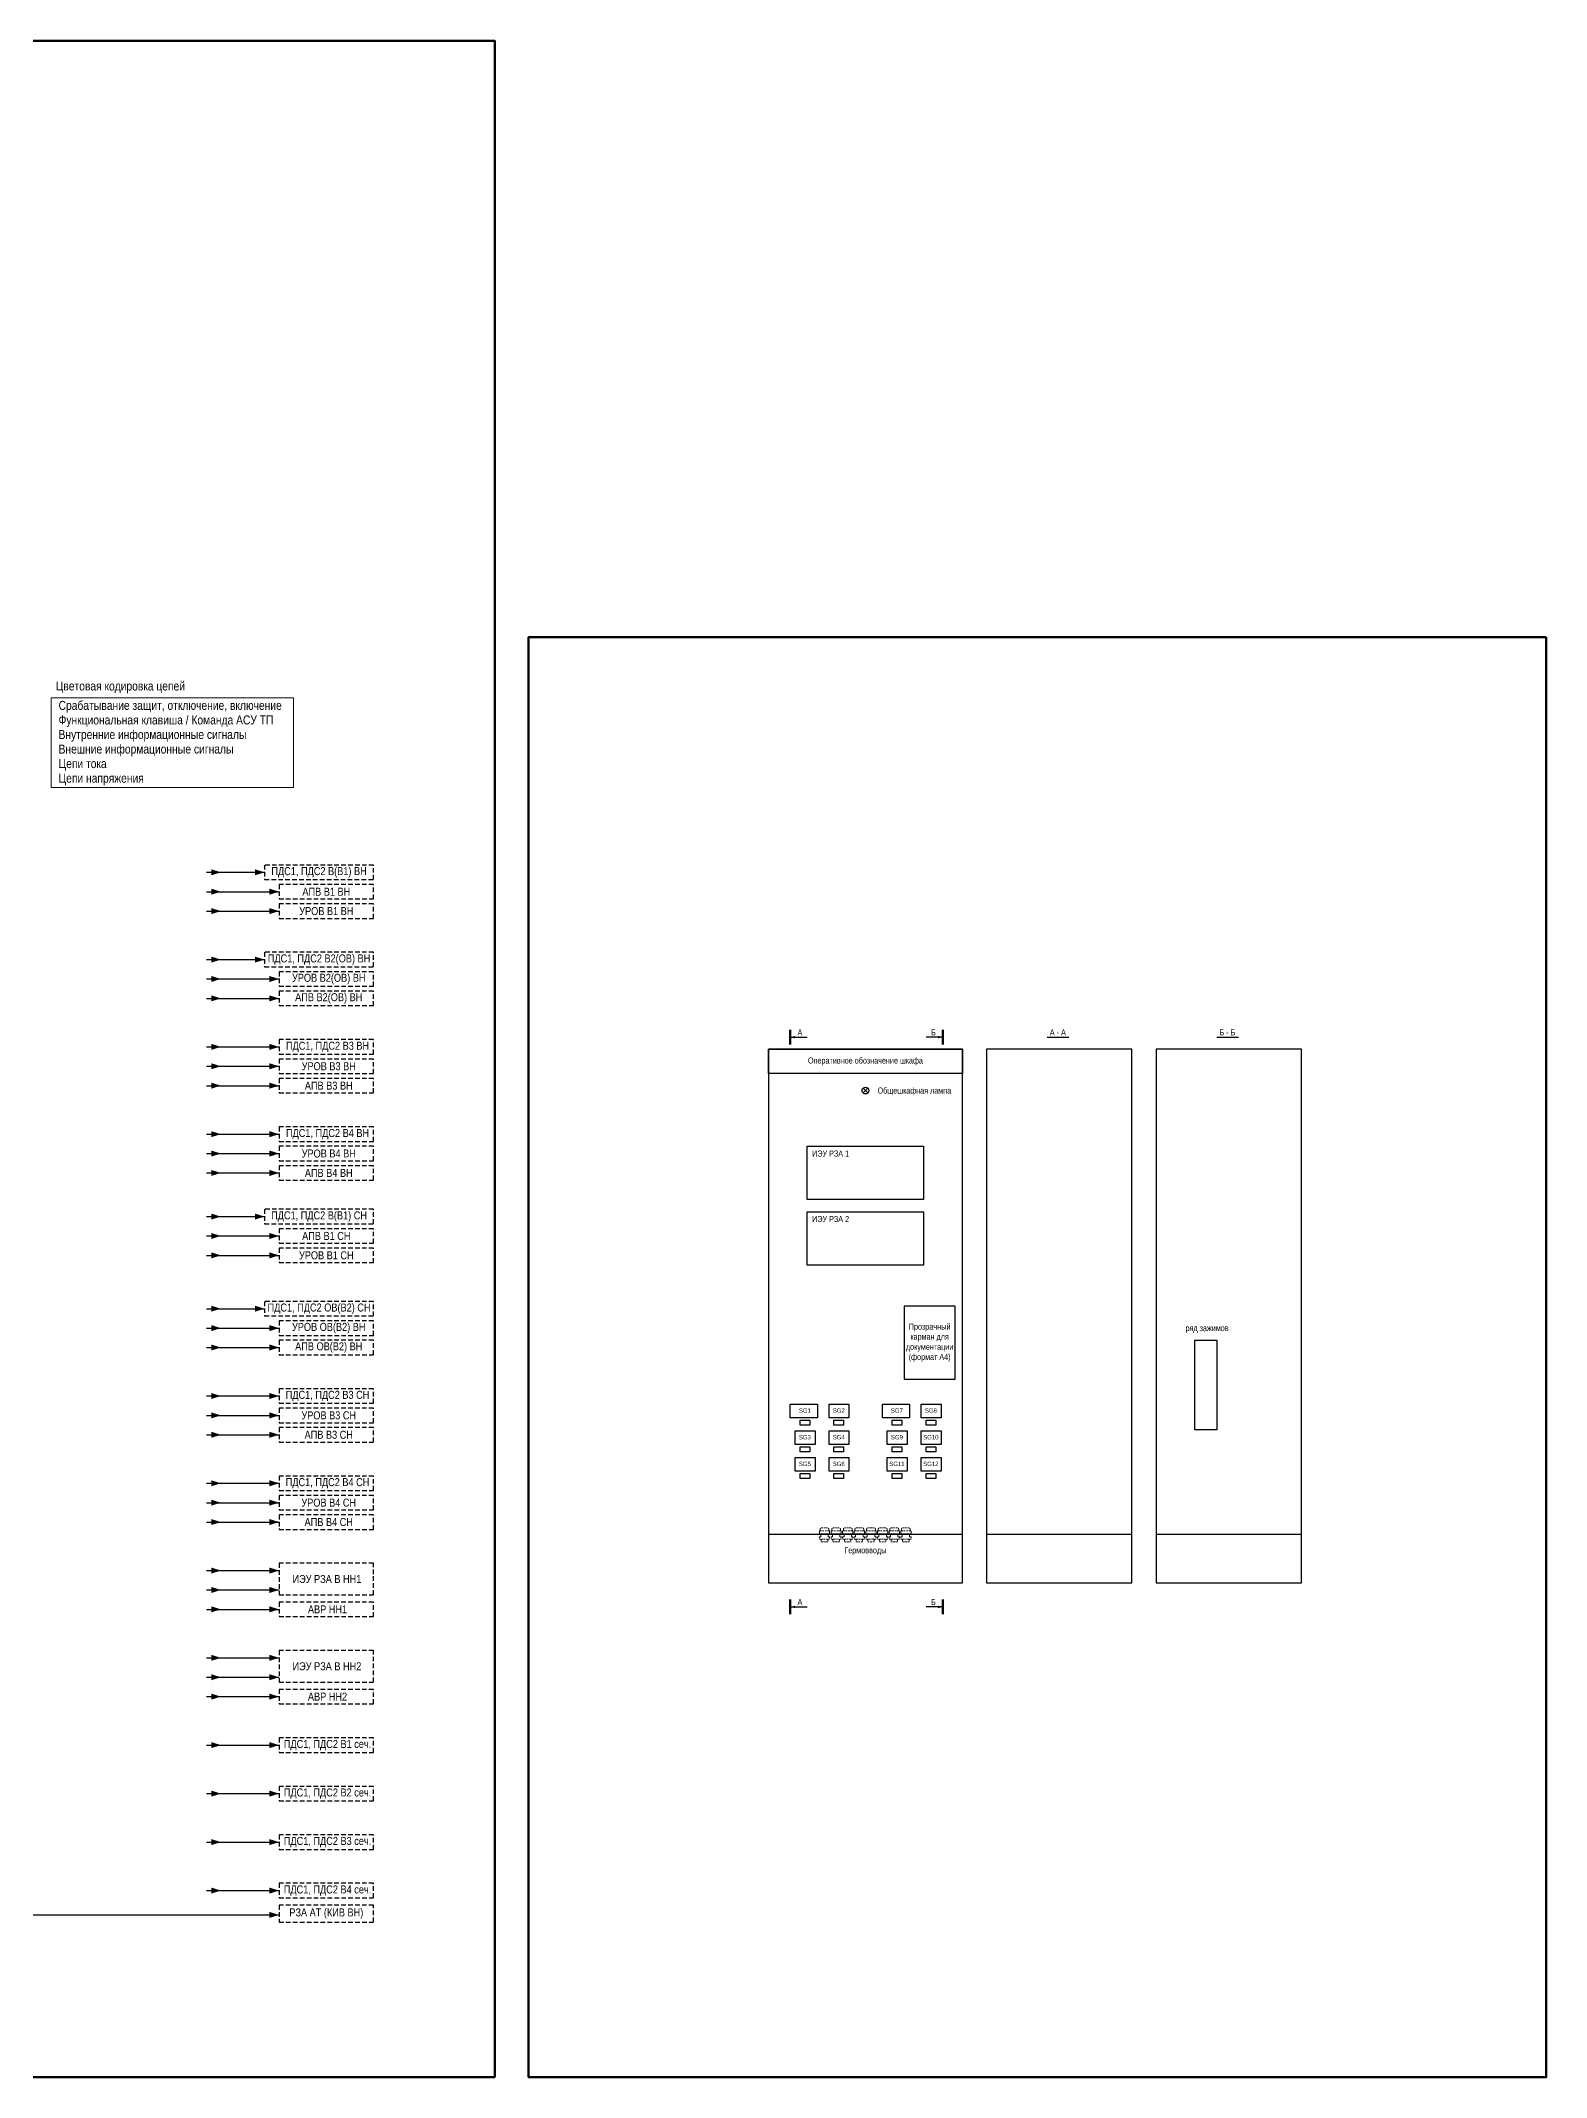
# Model space of a CAD drawing. Header units: millimetres. Extents: x 25558 to 49929, y 1902 to 19390.
# Drawn here: x 39758 to 40379, y 14521 to 15361 of the extents above; entities that cross this region are included whole.
import ezdxf
from ezdxf.enums import TextEntityAlignment as Align

# ---------------------------------------------------------------- set-up
doc = ezdxf.new("R2010")
doc.units = ezdxf.units.MM
doc.linetypes.add('штриховая2', pattern=[9.525, 6.35, -3.175])
for name, color, linetype, lineweight in [('Основная', 7, 'Continuous', 30), ('Отключение_включение', 1, 'Continuous', 30), ('Толстая', 7, 'Continuous', 53), ('Тонкая', 7, 'Continuous', 5), ('Цепи внешние', 84, 'Continuous', 30), ('Цепи внутренние', 5, 'Continuous', 30), ('Цепи ТН', 200, 'Continuous', 30), ('Цепи ТТ', 23, 'Continuous', 30), ('Цепь - ФК и АСУ', 132, 'Continuous', 30)]:
    doc.layers.add(name, color=color, linetype=linetype, lineweight=lineweight)
doc.styles.add('Narrow', font='ARIALN.TTF')

msp = doc.modelspace()

# ---------------------------------------------------------------- linework, layer by layer
at = {"linetype": 'штриховая2', "lineweight": 13, "ltscale": 0.1}
for p, q in [((40078.99, 14746.25), (40078.99, 14745)), ((40078.99, 14745), (40078.99, 14746.25)), ((40078.99, 14743.94), (40078.99, 14742.89)), ((40078.99, 14743.94), (40079.56, 14743.94)), ((40078.99, 14742.89), (40081.1, 14742.89)), ((40079.28, 14746.92), (40079.28, 14746.44)), ((40079.28, 14746.44), (40081.1, 14746.44)), ((40079.56, 14743.94), (40079.56, 14745)), ((40079.76, 14742.89), (40079.76, 14741.83)), ((40079.85, 14747.59), (40081.1, 14747.59)), ((40082.35, 14747.59), (40081.1, 14747.59)), ((40082.92, 14746.44), (40081.1, 14746.44)), ((40083.21, 14742.89), (40081.1, 14742.89)), ((40082.44, 14742.89), (40082.44, 14741.83)), ((40082.64, 14743.94), (40082.64, 14745)), ((40083.21, 14743.94), (40082.64, 14743.94)), ((40082.92, 14746.92), (40082.92, 14746.44)), ((40083.21, 14746.25), (40083.21, 14745)), ((40083.21, 14745), (40083.21, 14746.25)), ((40083.21, 14743.94), (40083.21, 14742.89)), ((40083.79, 14743.94), (40083.79, 14742.89)), ((40083.79, 14743.94), (40084.36, 14743.94)), ((40083.79, 14742.89), (40085.9, 14742.89)), ((40084.08, 14746.92), (40084.08, 14746.44)), ((40084.08, 14746.44), (40085.9, 14746.44)), ((40084.36, 14743.94), (40084.36, 14745)), ((40084.56, 14742.89), (40084.56, 14741.83)), ((40084.65, 14747.59), (40085.9, 14747.59)), ((40087.15, 14747.59), (40085.9, 14747.59)), ((40087.72, 14746.44), (40085.9, 14746.44)), ((40088.01, 14742.89), (40085.9, 14742.89)), ((40087.24, 14742.89), (40087.24, 14741.83)), ((40087.44, 14743.94), (40087.44, 14745)), ((40088.01, 14743.94), (40087.44, 14743.94)), ((40087.72, 14746.92), (40087.72, 14746.44)), ((40088.01, 14746.25), (40088.01, 14745)), ((40088.01, 14745), (40088.01, 14746.25)), ((40088.01, 14743.94), (40088.01, 14742.89)), ((40088.59, 14746.25), (40088.59, 14745)), ((40088.59, 14745), (40088.59, 14746.25)), ((40088.59, 14743.94), (40088.59, 14742.89)), ((40088.59, 14743.94), (40089.16, 14743.94)), ((40088.59, 14742.89), (40090.7, 14742.89)), ((40088.88, 14746.92), (40088.88, 14746.44)), ((40088.88, 14746.44), (40090.7, 14746.44)), ((40089.16, 14743.94), (40089.16, 14745)), ((40089.36, 14742.89), (40089.36, 14741.83)), ((40089.45, 14747.59), (40090.7, 14747.59)), ((40091.95, 14747.59), (40090.7, 14747.59)), ((40092.52, 14746.44), (40090.7, 14746.44)), ((40092.81, 14742.89), (40090.7, 14742.89)), ((40092.04, 14742.89), (40092.04, 14741.83)), ((40092.24, 14743.94), (40092.24, 14745)), ((40092.81, 14743.94), (40092.24, 14743.94)), ((40092.52, 14746.92), (40092.52, 14746.44)), ((40092.81, 14746.25), (40092.81, 14745)), ((40092.81, 14745), (40092.81, 14746.25)), ((40092.81, 14743.94), (40092.81, 14742.89)), ((40093.39, 14746.25), (40093.39, 14745)), ((40093.39, 14745), (40093.39, 14746.25)), ((40093.39, 14743.94), (40093.39, 14742.89)), ((40093.39, 14743.94), (40093.96, 14743.94)), ((40093.39, 14742.89), (40095.5, 14742.89)), ((40093.68, 14746.92), (40093.68, 14746.44)), ((40093.68, 14746.44), (40095.5, 14746.44)), ((40093.96, 14743.94), (40093.96, 14745)), ((40094.16, 14742.89), (40094.16, 14741.83)), ((40094.25, 14747.59), (40095.5, 14747.59)), ((40096.75, 14747.59), (40095.5, 14747.59)), ((40097.32, 14746.44), (40095.5, 14746.44)), ((40097.61, 14742.89), (40095.5, 14742.89)), ((40096.84, 14742.89), (40096.84, 14741.83)), ((40097.04, 14743.94), (40097.04, 14745)), ((40097.61, 14743.94), (40097.04, 14743.94)), ((40097.32, 14746.92), (40097.32, 14746.44)), ((40097.61, 14746.25), (40097.61, 14745)), ((40097.61, 14745), (40097.61, 14746.25)), ((40097.61, 14743.94), (40097.61, 14742.89)), ((40098.19, 14746.25), (40098.19, 14745)), ((40098.19, 14745), (40098.19, 14746.25)), ((40098.19, 14746.25), (40098.19, 14745)), ((40098.19, 14745), (40098.19, 14746.25)), ((40098.19, 14743.94), (40098.19, 14742.89)), ((40098.19, 14743.94), (40098.76, 14743.94)), ((40098.19, 14743.94), (40098.19, 14742.89)), ((40098.19, 14742.89), (40100.3, 14742.89)), ((40098.48, 14746.92), (40098.48, 14746.44)), ((40098.48, 14746.44), (40100.3, 14746.44)), ((40098.76, 14743.94), (40098.76, 14745)), ((40098.96, 14742.89), (40098.96, 14741.83)), ((40099.05, 14747.59), (40100.3, 14747.59)), ((40101.55, 14747.59), (40100.3, 14747.59)), ((40102.12, 14746.44), (40100.3, 14746.44)), ((40102.41, 14742.89), (40100.3, 14742.89)), ((40101.64, 14742.89), (40101.64, 14741.83)), ((40101.84, 14743.94), (40101.84, 14745)), ((40102.41, 14743.94), (40101.84, 14743.94)), ((40102.12, 14746.92), (40102.12, 14746.44)), ((40102.41, 14746.25), (40102.41, 14745)), ((40102.41, 14745), (40102.41, 14746.25)), ((40102.41, 14743.94), (40102.41, 14742.89)), ((40102.99, 14746.25), (40102.99, 14745)), ((40102.99, 14745), (40102.99, 14746.25)), ((40102.99, 14743.94), (40102.99, 14742.89)), ((40102.99, 14743.94), (40103.56, 14743.94)), ((40102.99, 14742.89), (40105.1, 14742.89)), ((40103.28, 14746.92), (40103.28, 14746.44)), ((40103.28, 14746.44), (40105.1, 14746.44)), ((40103.56, 14743.94), (40103.56, 14745)), ((40103.76, 14742.89), (40103.76, 14741.83)), ((40103.85, 14747.59), (40105.1, 14747.59)), ((40106.35, 14747.59), (40105.1, 14747.59)), ((40106.92, 14746.44), (40105.1, 14746.44)), ((40107.21, 14742.89), (40105.1, 14742.89)), ((40106.44, 14742.89), (40106.44, 14741.83)), ((40106.64, 14743.94), (40106.64, 14745)), ((40107.21, 14743.94), (40106.64, 14743.94)), ((40106.92, 14746.92), (40106.92, 14746.44)), ((40107.21, 14746.25), (40107.21, 14745)), ((40107.21, 14745), (40107.21, 14746.25)), ((40107.21, 14743.94), (40107.21, 14742.89)), ((40107.79, 14746.25), (40107.79, 14745)), ((40107.79, 14745), (40107.79, 14746.25)), ((40107.79, 14743.94), (40107.79, 14742.89)), ((40107.79, 14743.94), (40108.36, 14743.94)), ((40107.79, 14742.89), (40109.9, 14742.89)), ((40108.08, 14746.92), (40108.08, 14746.44)), ((40108.08, 14746.44), (40109.9, 14746.44)), ((40108.36, 14743.94), (40108.36, 14745)), ((40108.56, 14742.89), (40108.56, 14741.83)), ((40108.65, 14747.59), (40109.9, 14747.59)), ((40111.15, 14747.59), (40109.9, 14747.59)), ((40111.72, 14746.44), (40109.9, 14746.44)), ((40112.01, 14742.89), (40109.9, 14742.89)), ((40111.24, 14742.89), (40111.24, 14741.83)), ((40111.44, 14743.94), (40111.44, 14745)), ((40112.01, 14743.94), (40111.44, 14743.94)), ((40111.72, 14746.92), (40111.72, 14746.44)), ((40112.01, 14746.25), (40112.01, 14745)), ((40112.01, 14745), (40112.01, 14746.25)), ((40112.01, 14743.94), (40112.01, 14742.89)), ((40112.59, 14746.25), (40112.59, 14745)), ((40112.59, 14745), (40112.59, 14746.25)), ((40112.59, 14743.94), (40112.59, 14742.89)), ((40112.59, 14743.94), (40113.16, 14743.94)), ((40112.59, 14742.89), (40114.7, 14742.89)), ((40112.88, 14746.92), (40112.88, 14746.44)), ((40112.88, 14746.44), (40114.7, 14746.44)), ((40113.16, 14743.94), (40113.16, 14745)), ((40113.36, 14742.89), (40113.36, 14741.83)), ((40113.45, 14747.59), (40114.7, 14747.59)), ((40115.95, 14747.59), (40114.7, 14747.59)), ((40116.52, 14746.44), (40114.7, 14746.44)), ((40116.81, 14742.89), (40114.7, 14742.89)), ((40116.04, 14742.89), (40116.04, 14741.83)), ((40116.24, 14743.94), (40116.24, 14745)), ((40116.81, 14743.94), (40116.24, 14743.94)), ((40116.52, 14746.92), (40116.52, 14746.44)), ((40116.81, 14746.25), (40116.81, 14745)), ((40116.81, 14745), (40116.81, 14746.25)), ((40116.81, 14743.94), (40116.81, 14742.89)), ((40079.76, 14741.83), (40081.1, 14741.83)), ((40082.44, 14741.83), (40081.1, 14741.83)), ((40084.56, 14741.83), (40085.9, 14741.83)), ((40087.24, 14741.83), (40085.9, 14741.83)), ((40089.36, 14741.83), (40090.7, 14741.83)), ((40092.04, 14741.83), (40090.7, 14741.83)), ((40094.16, 14741.83), (40095.5, 14741.83)), ((40096.84, 14741.83), (40095.5, 14741.83)), ((40098.96, 14741.83), (40100.3, 14741.83)), ((40101.64, 14741.83), (40100.3, 14741.83)), ((40103.76, 14741.83), (40105.1, 14741.83)), ((40106.44, 14741.83), (40105.1, 14741.83)), ((40108.56, 14741.83), (40109.9, 14741.83)), ((40111.24, 14741.83), (40109.9, 14741.83)), ((40113.36, 14741.83), (40114.7, 14741.83)), ((40116.04, 14741.83), (40114.7, 14741.83))]:
    msp.add_line(p, q, dxfattribs=at)
for points in [[(40078.99, 14746.25), (40079.02, 14746.3), (40079.09, 14746.36), (40079.14, 14746.4), (40079.19, 14746.42), (40079.25, 14746.43), (40079.28, 14746.44)], [(40079.28, 14746.92), (40079.29, 14747.1), (40079.32, 14747.23), (40079.38, 14747.36), (40079.47, 14747.47), (40079.58, 14747.54), (40079.72, 14747.59), (40079.95, 14747.59)], [(40082.92, 14746.92), (40082.91, 14747.1), (40082.88, 14747.23), (40082.82, 14747.36), (40082.74, 14747.47), (40082.63, 14747.54), (40082.48, 14747.59), (40082.25, 14747.59)], [(40083.21, 14746.25), (40083.18, 14746.3), (40083.11, 14746.36), (40083.06, 14746.4), (40083.01, 14746.42), (40082.95, 14746.43), (40082.92, 14746.44)], [(40083.79, 14746.25), (40083.82, 14746.3), (40083.89, 14746.36), (40083.94, 14746.4), (40083.99, 14746.42), (40084.05, 14746.43), (40084.08, 14746.44)], [(40084.08, 14746.92), (40084.09, 14747.1), (40084.12, 14747.23), (40084.18, 14747.36), (40084.27, 14747.47), (40084.38, 14747.54), (40084.52, 14747.59), (40084.75, 14747.59)], [(40087.72, 14746.92), (40087.71, 14747.1), (40087.68, 14747.23), (40087.62, 14747.36), (40087.54, 14747.47), (40087.43, 14747.54), (40087.28, 14747.59), (40087.05, 14747.59)], [(40088.01, 14746.25), (40087.98, 14746.3), (40087.91, 14746.36), (40087.86, 14746.4), (40087.81, 14746.42), (40087.75, 14746.43), (40087.72, 14746.44)], [(40088.59, 14746.25), (40088.62, 14746.3), (40088.69, 14746.36), (40088.74, 14746.4), (40088.79, 14746.42), (40088.85, 14746.43), (40088.88, 14746.44)], [(40088.88, 14746.92), (40088.89, 14747.1), (40088.92, 14747.23), (40088.98, 14747.36), (40089.07, 14747.47), (40089.18, 14747.54), (40089.32, 14747.59), (40089.55, 14747.59)], [(40092.52, 14746.92), (40092.51, 14747.1), (40092.48, 14747.23), (40092.42, 14747.36), (40092.34, 14747.47), (40092.23, 14747.54), (40092.08, 14747.59), (40091.85, 14747.59)], [(40092.81, 14746.25), (40092.78, 14746.3), (40092.71, 14746.36), (40092.66, 14746.4), (40092.61, 14746.42), (40092.55, 14746.43), (40092.52, 14746.44)], [(40093.39, 14746.25), (40093.42, 14746.3), (40093.49, 14746.36), (40093.54, 14746.4), (40093.59, 14746.42), (40093.65, 14746.43), (40093.68, 14746.44)], [(40093.68, 14746.92), (40093.69, 14747.1), (40093.72, 14747.23), (40093.78, 14747.36), (40093.87, 14747.47), (40093.98, 14747.54), (40094.12, 14747.59), (40094.35, 14747.59)], [(40097.32, 14746.92), (40097.31, 14747.1), (40097.28, 14747.23), (40097.22, 14747.36), (40097.14, 14747.47), (40097.03, 14747.54), (40096.88, 14747.59), (40096.65, 14747.59)], [(40097.61, 14746.25), (40097.58, 14746.3), (40097.51, 14746.36), (40097.46, 14746.4), (40097.41, 14746.42), (40097.35, 14746.43), (40097.32, 14746.44)], [(40098.19, 14746.25), (40098.22, 14746.3), (40098.29, 14746.36), (40098.34, 14746.4), (40098.39, 14746.42), (40098.45, 14746.43), (40098.48, 14746.44)], [(40098.48, 14746.92), (40098.49, 14747.1), (40098.52, 14747.23), (40098.58, 14747.36), (40098.67, 14747.47), (40098.78, 14747.54), (40098.92, 14747.59), (40099.15, 14747.59)], [(40102.12, 14746.92), (40102.11, 14747.1), (40102.08, 14747.23), (40102.02, 14747.36), (40101.94, 14747.47), (40101.83, 14747.54), (40101.68, 14747.59), (40101.45, 14747.59)], [(40102.41, 14746.25), (40102.38, 14746.3), (40102.31, 14746.36), (40102.26, 14746.4), (40102.21, 14746.42), (40102.15, 14746.43), (40102.12, 14746.44)], [(40102.99, 14746.25), (40103.02, 14746.3), (40103.09, 14746.36), (40103.14, 14746.4), (40103.19, 14746.42), (40103.25, 14746.43), (40103.28, 14746.44)], [(40103.28, 14746.92), (40103.29, 14747.1), (40103.32, 14747.23), (40103.38, 14747.36), (40103.47, 14747.47), (40103.58, 14747.54), (40103.72, 14747.59), (40103.95, 14747.59)], [(40106.92, 14746.92), (40106.91, 14747.1), (40106.88, 14747.23), (40106.82, 14747.36), (40106.74, 14747.47), (40106.63, 14747.54), (40106.48, 14747.59), (40106.25, 14747.59)], [(40107.21, 14746.25), (40107.18, 14746.3), (40107.11, 14746.36), (40107.06, 14746.4), (40107.01, 14746.42), (40106.95, 14746.43), (40106.92, 14746.44)], [(40107.79, 14746.25), (40107.82, 14746.3), (40107.89, 14746.36), (40107.94, 14746.4), (40107.99, 14746.42), (40108.05, 14746.43), (40108.08, 14746.44)], [(40108.08, 14746.92), (40108.09, 14747.1), (40108.12, 14747.23), (40108.18, 14747.36), (40108.27, 14747.47), (40108.38, 14747.54), (40108.52, 14747.59), (40108.75, 14747.59)], [(40111.72, 14746.92), (40111.71, 14747.1), (40111.68, 14747.23), (40111.62, 14747.36), (40111.54, 14747.47), (40111.43, 14747.54), (40111.28, 14747.59), (40111.05, 14747.59)], [(40112.01, 14746.25), (40111.98, 14746.3), (40111.91, 14746.36), (40111.86, 14746.4), (40111.81, 14746.42), (40111.75, 14746.43), (40111.72, 14746.44)], [(40112.59, 14746.25), (40112.62, 14746.3), (40112.69, 14746.36), (40112.74, 14746.4), (40112.79, 14746.42), (40112.85, 14746.43), (40112.88, 14746.44)], [(40112.88, 14746.92), (40112.89, 14747.1), (40112.92, 14747.23), (40112.98, 14747.36), (40113.07, 14747.47), (40113.18, 14747.54), (40113.32, 14747.59), (40113.55, 14747.59)], [(40116.52, 14746.92), (40116.51, 14747.1), (40116.48, 14747.23), (40116.42, 14747.36), (40116.34, 14747.47), (40116.23, 14747.54), (40116.08, 14747.59), (40115.85, 14747.59)], [(40116.81, 14746.25), (40116.78, 14746.3), (40116.71, 14746.36), (40116.66, 14746.4), (40116.61, 14746.42), (40116.55, 14746.43), (40116.52, 14746.44)]]:
    msp.add_spline(points, degree=3, dxfattribs=at)
at = {"layer": 'Основная', "ltscale": 100}
msp.add_line((40058, 14745), (40138, 14745), dxfattribs=at)
at = {"layer": 'Основная', "linetype": 'штриховая2', "lineweight": 13, "ltscale": 1000}
for p, q in [((40078.99, 14745.19), (40081.1, 14745.19)), ((40078.99, 14745), (40081.1, 14745)), ((40079.56, 14745), (40078.99, 14745)), ((40083.21, 14745.19), (40081.1, 14745.19)), ((40083.21, 14745), (40081.1, 14745)), ((40082.64, 14745), (40083.21, 14745)), ((40083.79, 14746.25), (40083.79, 14745)), ((40083.79, 14745), (40083.79, 14746.25)), ((40083.79, 14745.19), (40085.9, 14745.19)), ((40083.79, 14745), (40085.9, 14745)), ((40084.36, 14745), (40083.79, 14745)), ((40088.01, 14745.19), (40085.9, 14745.19)), ((40088.01, 14745), (40085.9, 14745)), ((40087.44, 14745), (40088.01, 14745)), ((40088.59, 14745.19), (40090.7, 14745.19)), ((40088.59, 14745), (40090.7, 14745)), ((40089.16, 14745), (40088.59, 14745)), ((40092.81, 14745.19), (40090.7, 14745.19)), ((40092.81, 14745), (40090.7, 14745)), ((40092.24, 14745), (40092.81, 14745)), ((40093.39, 14745.19), (40095.5, 14745.19)), ((40093.39, 14745), (40095.5, 14745)), ((40093.96, 14745), (40093.39, 14745)), ((40097.61, 14745.19), (40095.5, 14745.19)), ((40097.61, 14745), (40095.5, 14745)), ((40097.04, 14745), (40097.61, 14745)), ((40098.19, 14745.19), (40100.3, 14745.19)), ((40098.19, 14745), (40100.3, 14745)), ((40098.76, 14745), (40098.19, 14745)), ((40102.41, 14745.19), (40100.3, 14745.19)), ((40102.41, 14745), (40100.3, 14745)), ((40101.84, 14745), (40102.41, 14745)), ((40102.99, 14745.19), (40105.1, 14745.19)), ((40102.99, 14745), (40105.1, 14745)), ((40103.56, 14745), (40102.99, 14745)), ((40107.21, 14745.19), (40105.1, 14745.19)), ((40107.21, 14745), (40105.1, 14745)), ((40106.64, 14745), (40107.21, 14745)), ((40107.79, 14745.19), (40109.9, 14745.19)), ((40107.79, 14745), (40109.9, 14745)), ((40108.36, 14745), (40107.79, 14745)), ((40112.01, 14745.19), (40109.9, 14745.19)), ((40112.01, 14745), (40109.9, 14745)), ((40111.44, 14745), (40112.01, 14745)), ((40112.59, 14745.19), (40114.7, 14745.19)), ((40112.59, 14745), (40114.7, 14745)), ((40113.16, 14745), (40112.59, 14745)), ((40116.81, 14745.19), (40114.7, 14745.19)), ((40116.81, 14745), (40114.7, 14745)), ((40116.24, 14745), (40116.81, 14745))]:
    msp.add_line(p, q, dxfattribs=at)
at = {"layer": 'Основная'}
for points in [[(40058, 14725), (40138, 14725), (40138, 14945), (40058, 14945)], [(40208, 14945), (40148, 14945), (40148, 14725), (40208, 14725)], [(40278, 14945), (40218, 14945), (40218, 14725), (40278, 14725)], [(40074, 14905), (40122, 14905), (40122, 14883), (40074, 14883)], [(40074, 14878), (40122, 14878), (40122, 14856), (40074, 14856)], [(40114, 14809), (40135, 14809), (40135, 14839), (40114, 14839)], [(40234, 14825), (40243, 14825), (40243, 14788), (40234, 14788)], [(40071, 14792), (40075, 14792), (40075, 14790), (40071, 14790)], [(40085, 14792), (40089, 14792), (40089, 14790), (40085, 14790)], [(40109, 14792), (40113, 14792), (40113, 14790), (40109, 14790)], [(40123, 14792), (40127, 14792), (40127, 14790), (40123, 14790)], [(40071, 14781), (40075, 14781), (40075, 14779), (40071, 14779)], [(40085, 14781), (40089, 14781), (40089, 14779), (40085, 14779)], [(40109, 14781), (40113, 14781), (40113, 14779), (40109, 14779)], [(40123, 14781), (40127, 14781), (40127, 14779), (40123, 14779)], [(40071, 14770), (40075, 14770), (40075, 14768), (40071, 14768)], [(40085, 14770), (40089, 14770), (40089, 14768), (40085, 14768)], [(40109, 14770), (40113, 14770), (40113, 14768), (40109, 14768)], [(40123, 14770), (40127, 14770), (40127, 14768), (40123, 14768)]]:
    msp.add_lwpolyline(points, close=True, dxfattribs=at)
at = {"layer": 'Основная', "ltscale": 100}
msp.add_lwpolyline([(40058, 14945), (40138, 14945), (40138, 14935), (40058, 14935)], close=True, dxfattribs=at)
for points in [[(40067, 14950, 0, 1, 0), (40069, 14950, 0, 0, 0)], [(40130, 14950, 0, 1, 0), (40128, 14950, 0, 0, 0)], [(40067, 14715, 0, 1, 0), (40069, 14715, 0, 0, 0)], [(40130, 14715, 0, 1, 0), (40128, 14715, 0, 0, 0)]]:
    msp.add_lwpolyline(points, format="xyseb", dxfattribs=at)
for points in [[(40067, 14950), (40074, 14950)], [(40130, 14950), (40123, 14950)], [(40173, 14950), (40182, 14950)], [(40243, 14950), (40252, 14950)], [(40097, 14929), (40099, 14927)], [(40097, 14927), (40099, 14929)], [(40148, 14745), (40208, 14745)], [(40218, 14745), (40278, 14745)], [(40067, 14715), (40074, 14715)], [(40130, 14715), (40123, 14715)]]:
    msp.add_lwpolyline(points, dxfattribs=at)
at = {"layer": 'Основная', "ltscale": 0.35}
for points in [[(40067, 14798.6), (40078.2, 14798.6), (40078.2, 14793), (40067, 14793)], [(40083, 14798.6), (40091.2, 14798.6), (40091.2, 14793), (40083, 14793)], [(40105, 14798.6), (40116.2, 14798.6), (40116.2, 14793), (40105, 14793)], [(40121, 14798.6), (40129.2, 14798.6), (40129.2, 14793), (40121, 14793)], [(40069, 14787.6), (40077.2, 14787.6), (40077.2, 14782), (40069, 14782)], [(40083, 14787.6), (40091.2, 14787.6), (40091.2, 14782), (40083, 14782)], [(40107, 14787.6), (40115.2, 14787.6), (40115.2, 14782), (40107, 14782)], [(40121, 14787.6), (40129.2, 14787.6), (40129.2, 14782), (40121, 14782)], [(40069, 14776.6), (40077.2, 14776.6), (40077.2, 14771), (40069, 14771)], [(40083, 14776.6), (40091.2, 14776.6), (40091.2, 14771), (40083, 14771)], [(40107, 14776.6), (40115.2, 14776.6), (40115.2, 14771), (40107, 14771)], [(40121, 14776.6), (40129.2, 14776.6), (40129.2, 14771), (40121, 14771)]]:
    msp.add_lwpolyline(points, close=True, dxfattribs=at)
msp.add_circle((40098, 14928), 1.41, dxfattribs=at)
at = {"layer": 'Отключение_включение'}
for p, q in [((39826, 15018), (39845, 15018)), ((39845, 15018), (39850, 15018)), ((39826, 14982), (39845, 14982)), ((39845, 14982), (39850, 14982)), ((39826, 14946), (39851, 14946)), ((39851, 14946), (39856, 14946)), ((39826, 14910), (39851, 14910)), ((39851, 14910), (39856, 14910)), ((39826, 14876), (39845, 14876)), ((39845, 14876), (39850, 14876)), ((39826, 14838), (39850, 14838)), ((39845, 14838), (39850, 14838)), ((39826, 14802), (39851, 14802)), ((39851, 14802), (39856, 14802)), ((39826, 14766), (39851, 14766)), ((39851, 14766), (39856, 14766)), ((39826, 14730), (39845, 14730)), ((39845, 14730), (39856, 14730)), ((39826, 14722), (39845, 14722)), ((39845, 14722), (39856, 14722)), ((39826, 14694), (39845, 14694)), ((39845, 14694), (39856, 14694)), ((39826, 14686), (39845, 14686)), ((39845, 14686), (39856, 14686)), ((39826, 14658), (39841, 14658)), ((39841, 14658), (39856, 14658)), ((39826, 14638), (39841, 14638)), ((39841, 14638), (39856, 14638)), ((39826, 14618), (39841, 14618)), ((39841, 14618), (39856, 14618)), ((39826, 14598), (39841, 14598)), ((39841, 14598), (39856, 14598))]:
    msp.add_line(p, q, dxfattribs=at)
for points in [[(39832, 15018, 0, 2.5, 0), (39828, 15018, 0, 0, 0)], [(39850, 15018, 0, 2.5, 0), (39846, 15018, 0, 0, 0)], [(39832, 14982, 0, 2.5, 0), (39828, 14982, 0, 0, 0)], [(39850, 14982, 0, 2.5, 0), (39846, 14982, 0, 0, 0)], [(39832, 14946, 0, 2.5, 0), (39828, 14946, 0, 0, 0)], [(39856, 14946, 0, 2.5, 0), (39852, 14946, 0, 0, 0)], [(39832, 14910, 0, 2.5, 0), (39828, 14910, 0, 0, 0)], [(39856, 14910, 0, 2.5, 0), (39852, 14910, 0, 0, 0)], [(39832, 14876, 0, 2.5, 0), (39828, 14876, 0, 0, 0)], [(39850, 14876, 0, 2.5, 0), (39846, 14876, 0, 0, 0)], [(39832, 14838, 0, 2.5, 0), (39828, 14838, 0, 0, 0)], [(39850, 14838, 0, 2.5, 0), (39846, 14838, 0, 0, 0)], [(39832, 14802, 0, 2.5, 0), (39828, 14802, 0, 0, 0)], [(39856, 14802, 0, 2.5, 0), (39852, 14802, 0, 0, 0)], [(39832, 14766, 0, 2.5, 0), (39828, 14766, 0, 0, 0)], [(39856, 14766, 0, 2.5, 0), (39852, 14766, 0, 0, 0)], [(39832, 14730, 0, 2.5, 0), (39828, 14730, 0, 0, 0)], [(39856, 14730, 0, 2.5, 0), (39852, 14730, 0, 0, 0)], [(39832, 14722, 0, 2.5, 0), (39828, 14722, 0, 0, 0)], [(39856, 14722, 0, 2.5, 0), (39852, 14722, 0, 0, 0)], [(39832, 14694, 0, 2.5, 0), (39828, 14694, 0, 0, 0)], [(39856, 14694, 0, 2.5, 0), (39852, 14694, 0, 0, 0)], [(39832, 14686, 0, 2.5, 0), (39828, 14686, 0, 0, 0)], [(39856, 14686, 0, 2.5, 0), (39852, 14686, 0, 0, 0)], [(39832, 14658, 0, 2.5, 0), (39828, 14658, 0, 0, 0)], [(39856, 14658, 0, 2.5, 0), (39852, 14658, 0, 0, 0)], [(39832, 14638, 0, 2.5, 0), (39828, 14638, 0, 0, 0)], [(39856, 14638, 0, 2.5, 0), (39852, 14638, 0, 0, 0)], [(39832, 14618, 0, 2.5, 0), (39828, 14618, 0, 0, 0)], [(39856, 14618, 0, 2.5, 0), (39852, 14618, 0, 0, 0)], [(39832, 14598, 0, 2.5, 0), (39828, 14598, 0, 0, 0)], [(39856, 14598, 0, 2.5, 0), (39852, 14598, 0, 0, 0)]]:
    msp.add_lwpolyline(points, format="xyseb", dxfattribs=at)
at = {"layer": 'Толстая', "ltscale": 100}
for points in [[(40067, 14953), (40067, 14947)], [(40130, 14953), (40130, 14947)], [(40067, 14718), (40067, 14712)], [(40130, 14718), (40130, 14712)]]:
    msp.add_lwpolyline(points, dxfattribs=at)
at = {"layer": 'Тонкая', "color": 3, "lineweight": 50}
for points in [[(39945, 14521), (39351, 14521), (39351, 15361), (39945, 15361)], [(40379, 15115), (40379, 14521), (39959, 14521), (39959, 15115)]]:
    msp.add_lwpolyline(points, close=True, dxfattribs=at)
at = {"layer": 'Тонкая', "ltscale": 0.3}
msp.add_lwpolyline([(39762, 15090), (39862, 15090), (39862, 15053), (39762, 15053)], close=True, dxfattribs=at)
at = {"layer": 'Цепи внешние', "ltscale": 0.3}
for p, q in [((39826, 15010), (39856, 15010)), ((39826, 15002), (39856, 15002)), ((39826, 14974), (39854, 14974)), ((39854, 14974), (39856, 14974)), ((39826, 14966), (39856, 14966)), ((39826, 14938), (39854, 14938)), ((39854, 14938), (39856, 14938)), ((39826, 14930), (39856, 14930)), ((39826, 14902), (39854, 14902)), ((39854, 14902), (39856, 14902)), ((39826, 14894), (39856, 14894)), ((39826, 14868), (39856, 14868)), ((39826, 14860), (39856, 14860)), ((39826, 14830), (39854, 14830)), ((39854, 14830), (39856, 14830)), ((39826, 14822), (39856, 14822)), ((39826, 14794), (39854, 14794)), ((39854, 14794), (39856, 14794)), ((39826, 14786), (39856, 14786)), ((39826, 14758), (39854, 14758)), ((39854, 14758), (39856, 14758)), ((39826, 14750), (39856, 14750)), ((39826, 14714), (39845, 14714)), ((39845, 14714), (39856, 14714)), ((39826, 14678), (39845, 14678)), ((39845, 14678), (39856, 14678)), ((39579, 14588), (39856, 14588))]:
    msp.add_line(p, q, dxfattribs=at)
at = {"layer": 'Цепи внешние', "linetype": 'штриховая2', "ltscale": 0.3}
for points in [[(39895, 15021), (39850, 15021), (39850, 15015), (39895, 15015)], [(39895, 15013), (39856, 15013), (39856, 15007), (39895, 15007)], [(39895, 15005), (39856, 15005), (39856, 14999), (39895, 14999)], [(39895, 14985), (39850, 14985), (39850, 14979), (39895, 14979)], [(39895, 14977), (39856, 14977), (39856, 14971), (39895, 14971)], [(39895, 14969), (39856, 14969), (39856, 14963), (39895, 14963)], [(39895, 14949), (39856, 14949), (39856, 14943), (39895, 14943)], [(39895, 14941), (39856, 14941), (39856, 14935), (39895, 14935)], [(39895, 14933), (39856, 14933), (39856, 14927), (39895, 14927)], [(39895, 14913), (39856, 14913), (39856, 14907), (39895, 14907)], [(39895, 14905), (39856, 14905), (39856, 14899), (39895, 14899)], [(39895, 14897), (39856, 14897), (39856, 14891), (39895, 14891)], [(39895, 14879), (39850, 14879), (39850, 14873), (39895, 14873)], [(39895, 14871), (39856, 14871), (39856, 14865), (39895, 14865)], [(39895, 14863), (39856, 14863), (39856, 14857), (39895, 14857)], [(39895, 14841), (39850, 14841), (39850, 14835), (39895, 14835)], [(39895, 14833), (39856, 14833), (39856, 14827), (39895, 14827)], [(39895, 14825), (39856, 14825), (39856, 14819), (39895, 14819)], [(39895, 14805), (39856, 14805), (39856, 14799), (39895, 14799)], [(39895, 14797), (39856, 14797), (39856, 14791), (39895, 14791)], [(39895, 14789), (39856, 14789), (39856, 14783), (39895, 14783)], [(39895, 14769), (39856, 14769), (39856, 14763), (39895, 14763)], [(39895, 14761), (39856, 14761), (39856, 14755), (39895, 14755)], [(39895, 14753), (39856, 14753), (39856, 14747), (39895, 14747)], [(39895, 14733), (39856, 14733), (39856, 14720), (39895, 14720)], [(39895, 14717), (39856, 14717), (39856, 14711), (39895, 14711)], [(39895, 14697), (39856, 14697), (39856, 14684), (39895, 14684)], [(39895, 14681), (39856, 14681), (39856, 14675), (39895, 14675)], [(39895, 14661), (39856, 14661), (39856, 14655), (39895, 14655)], [(39895, 14641), (39856, 14641), (39856, 14635), (39895, 14635)], [(39895, 14621), (39856, 14621), (39856, 14615), (39895, 14615)], [(39895, 14601), (39856, 14601), (39856, 14595), (39895, 14595)], [(39895, 14592), (39856, 14592), (39856, 14585), (39895, 14585)]]:
    msp.add_lwpolyline(points, close=True, dxfattribs=at)
at = {"layer": 'Цепи внешние', "ltscale": 0.3}
for points in [[(39832, 15010, 0, 2.5, 0), (39828, 15010, 0, 0, 0)], [(39856, 15010, 0, 2.5, 0), (39852, 15010, 0, 0, 0)], [(39832, 15002, 0, 2.5, 0), (39828, 15002, 0, 0, 0)], [(39856, 15002, 0, 2.5, 0), (39852, 15002, 0, 0, 0)], [(39832, 14974, 0, 2.5, 0), (39828, 14974, 0, 0, 0)], [(39856, 14974, 0, 2.5, 0), (39852, 14974, 0, 0, 0)], [(39832, 14966, 0, 2.5, 0), (39828, 14966, 0, 0, 0)], [(39856, 14966, 0, 2.5, 0), (39852, 14966, 0, 0, 0)], [(39832, 14938, 0, 2.5, 0), (39828, 14938, 0, 0, 0)], [(39856, 14938, 0, 2.5, 0), (39852, 14938, 0, 0, 0)], [(39832, 14930, 0, 2.5, 0), (39828, 14930, 0, 0, 0)], [(39856, 14930, 0, 2.5, 0), (39852, 14930, 0, 0, 0)], [(39832, 14902, 0, 2.5, 0), (39828, 14902, 0, 0, 0)], [(39856, 14902, 0, 2.5, 0), (39852, 14902, 0, 0, 0)], [(39832, 14894, 0, 2.5, 0), (39828, 14894, 0, 0, 0)], [(39856, 14894, 0, 2.5, 0), (39852, 14894, 0, 0, 0)], [(39832, 14868, 0, 2.5, 0), (39828, 14868, 0, 0, 0)], [(39856, 14868, 0, 2.5, 0), (39852, 14868, 0, 0, 0)], [(39832, 14860, 0, 2.5, 0), (39828, 14860, 0, 0, 0)], [(39856, 14860, 0, 2.5, 0), (39852, 14860, 0, 0, 0)], [(39832, 14830, 0, 2.5, 0), (39828, 14830, 0, 0, 0)], [(39856, 14830, 0, 2.5, 0), (39852, 14830, 0, 0, 0)], [(39832, 14822, 0, 2.5, 0), (39828, 14822, 0, 0, 0)], [(39856, 14822, 0, 2.5, 0), (39852, 14822, 0, 0, 0)], [(39832, 14794, 0, 2.5, 0), (39828, 14794, 0, 0, 0)], [(39856, 14794, 0, 2.5, 0), (39852, 14794, 0, 0, 0)], [(39832, 14786, 0, 2.5, 0), (39828, 14786, 0, 0, 0)], [(39856, 14786, 0, 2.5, 0), (39852, 14786, 0, 0, 0)], [(39832, 14758, 0, 2.5, 0), (39828, 14758, 0, 0, 0)], [(39856, 14758, 0, 2.5, 0), (39852, 14758, 0, 0, 0)], [(39832, 14750, 0, 2.5, 0), (39828, 14750, 0, 0, 0)], [(39856, 14750, 0, 2.5, 0), (39852, 14750, 0, 0, 0)], [(39832, 14714, 0, 2.5, 0), (39828, 14714, 0, 0, 0)], [(39856, 14714, 0, 2.5, 0), (39852, 14714, 0, 0, 0)], [(39832, 14678, 0, 2.5, 0), (39828, 14678, 0, 0, 0)], [(39856, 14678, 0, 2.5, 0), (39852, 14678, 0, 0, 0)], [(39856, 14587.97, 0, 2.5, 0), (39852, 14587.97, 0, 0, 0)]]:
    msp.add_lwpolyline(points, format="xyseb", dxfattribs=at)

# ---------------------------------------------------------------- texts
at = {"layer": 'Основная', "style": 'Narrow'}
msp.add_text('Цветовая кодировка цепей', height=3.7, dxfattribs=at).set_placement((39790.5, 15093), align=Align.CENTER)
for s, p in [('А', (40070, 14952)), ('Б', (40125.09, 14952)), ('А - А', (40174.09, 14952)), ('Б - Б', (40244.09, 14952)), ('Общешкафная лампа', (40103, 14928)), ('ИЭУ РЗА', (40076, 14902)), ('ИЭУ РЗА 1', (40076, 14902)), ('ИЭУ РЗА 2', (40076, 14875)), ('А', (40070, 14717)), ('Б', (40125.09, 14717))]:
    msp.add_text(s, height=2.5, dxfattribs=at).set_placement(p, align=Align.MIDDLE_LEFT)
for s, height, p in [('ряд зажимов', 2.5, (40239, 14830)), ('SG1', 1.8, (40073, 14796)), ('SG2', 1.8, (40087, 14796)), ('SG7', 1.8, (40111, 14796)), ('SG8', 1.8, (40125, 14796)), ('SG3', 1.8, (40073, 14785)), ('SG4', 1.8, (40087, 14785)), ('SG9', 1.8, (40111, 14785)), ('SG10', 1.8, (40125, 14785)), ('SG5', 1.8, (40073, 14774)), ('SG6', 1.8, (40087, 14774)), ('SG11', 1.8, (40111, 14774)), ('SG12', 1.8, (40125, 14774))]:
    msp.add_text(s, height=height, dxfattribs=at).set_placement(p, align=Align.MIDDLE_CENTER)
at = {"layer": 'Основная', "attachment_point": 5, "style": 'Narrow'}
for s, insert, char_height, width in [('ПДС1, ПДС2 В(В1) ВН', (39872.5, 15018), 3.3, 45), ('АПВ В1 ВН', (39875.5, 15010), 3.3, 39), ('УРОВ В1 ВН', (39875.5, 15002), 3.3, 39), ('ПДС1, ПДС2 В2(ОВ) ВН', (39872.5, 14982), 3.3, 45), ('УРОВ В2(ОВ) ВН', (39876.5, 14974), 3.3, 41), ('АПВ В2(ОВ) ВН', (39876.5, 14966), 3.3, 41), ('ПДС1, ПДС2 В3 ВН', (39876, 14946), 3.3, 39), ('УРОВ В3 ВН', (39876.5, 14938), 3.3, 41), ('Оперативное обозначение шкафа', (40098, 14940), 2.5, 80), ('АПВ В3 ВН', (39876.5, 14930), 3.3, 41), ('ПДС1, ПДС2 В4 ВН', (39876, 14910), 3.3, 39), ('УРОВ В4 ВН', (39876.5, 14902), 3.3, 41), ('АПВ В4 ВН', (39876.5, 14894), 3.3, 41), ('ПДС1, ПДС2 В(В1) СН', (39872.5, 14876), 3.3, 45), ('АПВ В1 СН', (39875.5, 14868), 3.3, 39), ('УРОВ В1 СН', (39875.5, 14860), 3.3, 39), ('ПДС1, ПДС2 ОВ(В2) СН', (39872.5, 14838), 3.3, 45), ('УРОВ ОВ(В2) ВН', (39876.5, 14830), 3.3, 41), ('Прозрачный карман для документации (формат А4)', (40124.5, 14824), 2.5, 21), ('АПВ ОВ(В2) ВН', (39876.5, 14822), 3.3, 41), ('ПДС1, ПДС2 В3 СН', (39876, 14802), 3.3, 39), ('УРОВ В3 СН', (39876.5, 14794), 3.3, 41), ('АПВ В3 СН', (39876.5, 14786), 3.3, 41), ('ПДС1, ПДС2 В4 СН', (39876, 14766), 3.3, 39), ('УРОВ В4 СН', (39876.5, 14758), 3.3, 41), ('АПВ В4 СН', (39876.5, 14750), 3.3, 41), ('Гермовводы ', (40098, 14738), 2.5, 58), ('ИЭУ РЗА В НН1', (39875.75, 14726.5), 3.3, 39.5), ('АВР НН1', (39876, 14714), 3.3, 39), ('ИЭУ РЗА В НН2', (39875.75, 14690.5), 3.3, 39.5), ('АВР НН2', (39876, 14678), 3.3, 39), ('ПДС1, ПДС2 В1 сеч.', (39876, 14658), 3.3, 39), ('ПДС1, ПДС2 В2 сеч.', (39876, 14638), 3.3, 39), ('ПДС1, ПДС2 В3 сеч.', (39876, 14618), 3.3, 39), ('ПДС1, ПДС2 В4 сеч.', (39876, 14598), 3.3, 39), ('РЗА АТ (КИВ ВН)', (39875.5, 14588.5), 3.3, 39)]:
    msp.add_mtext(s, dxfattribs=dict(at, insert=insert, char_height=char_height, width=width))
at = {"layer": 'Отключение_включение', "style": 'Narrow'}
msp.add_text('Срабатывание защит, отключение, включение', height=3.7, dxfattribs=at).set_placement((39765, 15085))
at = {"layer": 'Цепи внешние', "style": 'Narrow'}
msp.add_text('Внешние информационные сигналы', height=3.7, dxfattribs=at).set_placement((39765, 15067))
at = {"layer": 'Цепи внутренние', "style": 'Narrow'}
msp.add_text('Внутренние информационные сигналы', height=3.7, dxfattribs=at).set_placement((39765, 15073))
at = {"layer": 'Цепи ТН', "style": 'Narrow'}
msp.add_text('Цепи напряжения', height=3.7, dxfattribs=at).set_placement((39765, 15055))
at = {"layer": 'Цепи ТТ', "style": 'Narrow'}
msp.add_text('Цепи тока', height=3.7, dxfattribs=at).set_placement((39765, 15061))
at = {"layer": 'Цепь - ФК и АСУ', "style": 'Narrow'}
msp.add_text('Функциональная клавиша / Команда АСУ ТП', height=3.7, dxfattribs=at).set_placement((39765, 15079))

doc.saveas('drawing.dxf')
